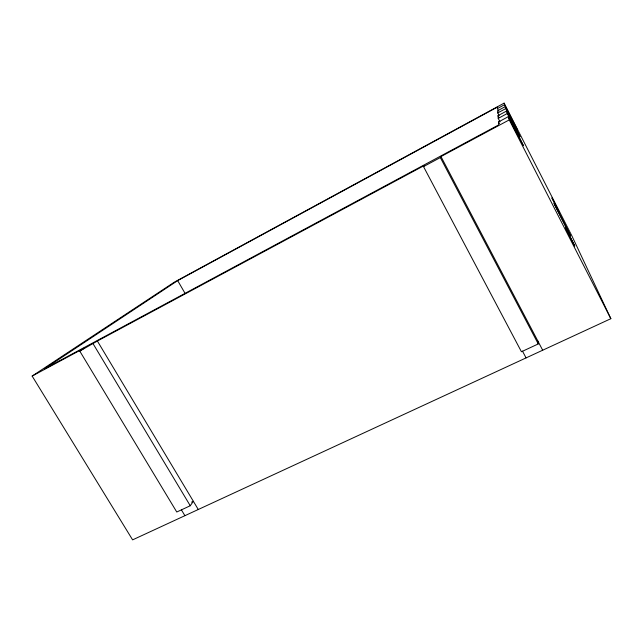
<?xml version="1.0" encoding="UTF-8"?>
<svg xmlns="http://www.w3.org/2000/svg" width="643" height="643" viewBox="0 0 643 643"><rect width="100%" height="100%" fill="white"/><g stroke="black" fill="none" stroke-linecap="round" stroke-linejoin="round"><path stroke-width="0.96" d="M537.749 340.83L538.255 343.941L521.441 351.753L423.512 166.601L440.334 157.575L440.969 156.554L509.24 119.895L508.259 116.696L498.518 121.937L498.767 124.846L44.447 368.881L177.677 280.613L497.28 107.14L497.401 108.587A27.295 0.418 62.9 0 1 498.751 111.239M32.15 376.067L174.357 282.148L504.112 103.137L571.828 235.756L610.85 318.695L132.611 539.863L32.15 376.067L84.104 348.168L79.772 351.094L176.769 512.013L190.256 505.744L193.366 501.299L191.582 502.135M423.512 166.601L424.34 165.484L97.39 341.031L79.772 351.094M497.401 108.587L504.586 104.688L504.112 103.137M504.586 104.688L517.261 129.894L505.197 106.666L497.586 110.789L497.762 112.927A30.526 0.522 62.9 0 1 499.081 115.507M497.762 112.927L505.784 108.595L505.197 106.666M499.989 121.848A34.618 0.675 62.9 0 0 498.221 118.392L497.995 115.676L506.539 111.062L519.986 136.887L505.784 108.595M498.221 118.392L507.287 113.506L506.539 111.062M93.187 343.901L190.256 505.744M181.471 509.971L184.903 515.678M97.39 341.031L198.277 509.497M177.677 280.613L185.192 293.578M522.478 351.118L526.07 357.902M440.969 156.554L542.684 350.218M440.334 157.575L538.255 343.941M508.259 116.696L523.45 145.752L507.287 113.506M509.24 119.895L610.85 318.695M499.37 123.593A34.618 0.675 62.9 0 1 498.518 121.937M498.823 117.291A30.526 0.522 62.9 0 1 497.995 115.676M574.729 245.956L565.647 228.08L574.729 245.956M570.261 235.378L554.049 203.493L570.261 235.378M559.289 212.367L551.975 198.02L559.289 212.367"/></g></svg>
